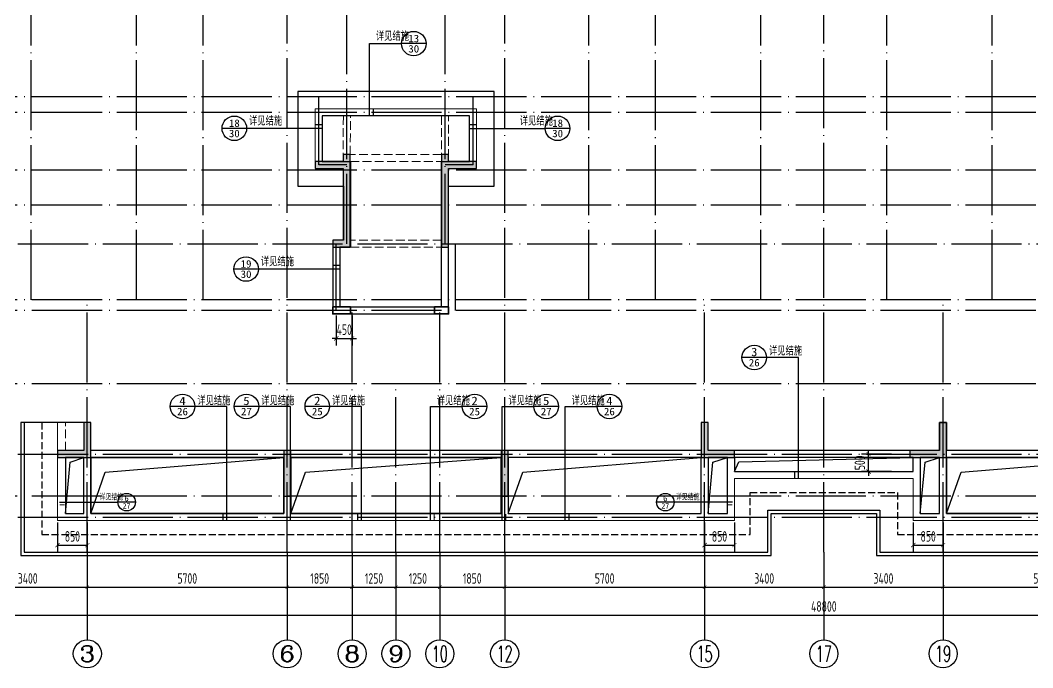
# Model space of a CAD drawing. Extents: x 826826 to 1642106, y -156213 to 399140.
# Drawn here: x 1285583 to 1314452, y -92795 to -74313 of the extents above; entities that cross this region are included whole.
import ezdxf
from ezdxf.enums import TextEntityAlignment as Align

# ---------------------------------------------------------------- set-up
doc = ezdxf.new("R2010")
doc.units = 0
doc.header["$LTSCALE"] = 1000
for name, pattern in [('__DASH', [0.35, 0.25, -0.1]), ('DASH', [0.35, 0.25, -0.1]), ('DOTE', [2.42, 2, -0.2, 0.02, -0.2])]:
    doc.linetypes.add(name, pattern=pattern)
doc.layers.get('0').update_dxf_attribs({"linetype": 'CONTINUOUS'})
doc.layers.get('DEFPOINTS').update_dxf_attribs({"linetype": 'CONTINUOUS'})
for name, color, linetype in [('$RECOVER_210609100354-0', 7, 'CONTINUOUS'), ('A-AXIS', 1, 'CONTINUOUS'), ('A-DOTE', 10, 'DOTE'), ('AXIS_TEXT', 4, 'CONTINUOUS'), ('DIM_IDEN', 67, 'CONTINUOUS'), ('PUB_TEXT', 2, 'CONTINUOUS'), ('ROOF', 183, 'CONTINUOUS'), ('S-D洞口', 4, 'CONTINUOUS'), ('S-L主梁线', 4, 'DASH'), ('S-Q墙填充', 252, 'CONTINUOUS'), ('S-Q墙实线', 6, 'CONTINUOUS'), ('S-Q墙标注', 3, 'CONTINUOUS'), ('S-Y一般标注', 3, 'CONTINUOUS'), ('S-Z柱实线', 6, 'CONTINUOUS')]:
    doc.layers.add(name, color=color, linetype=linetype)
doc.styles.add('_TCH_AXIS', font='COMPLEX', dxfattribs={"bigfont": 'GBCBIG'})
doc.styles.add('_TCH_LABEL', font='simhei.ttf')
doc.styles.add('COMPLEX', font='COMPLEX')
doc.styles.add('TSSD_DIMENSION', font='Tssdeng.shx', dxfattribs={"width": 0.7, "bigfont": 'tssdchn.shx'})
doc.styles.add('TSSD_REIN', font='tssdeng.shx', dxfattribs={"width": 0.7, "height": 300, "bigfont": 'tssdchn.shx'})
doc.styles.add('结构文字', font='zstxt.shx', dxfattribs={"width": 0.7, "bigfont": 'zshz.shx'})
doc.dimstyles.new('STRUCK', dxfattribs={"dimtxt": 400, "dimasz": 121, "dimexe": 200, "dimexo": 150, "dimgap": 115, "dimtad": 1, "dimdec": 0, "dimdsep": 46, "dimtxsty": '结构文字', "dimblk": 'ARCHTICK', "dimcen": 400, "dimclrd": 3, "dimclre": 3, "dimclrt": 7, "dimadec": 0, "dimazin": 0, "dimtfac": 1, "dimtdec": 0, "dimtix": 1, "dimtmove": 2, "dimatfit": 3, "dimldrblk": '_DIMX', "dimfxl": 0, "dimtolj": 1, "dimtzin": 0, "dimarcsym": 0})
doc.dimstyles.new('TSSD_100_100$0', dxfattribs={"dimtxt": 300, "dimasz": 80, "dimexe": 100, "dimexo": 250, "dimgap": 100, "dimtad": 1, "dimdec": 0, "dimzin": 0, "dimdsep": 46, "dimtxsty": 'TSSD_DIMENSION', "dimblk": 'ARCHTICK', "dimcen": 0, "dimdle": 100, "dimclrd": 3, "dimclre": 3, "dimclrt": 7, "dimadec": 0, "dimazin": 0, "dimtfac": 1, "dimtdec": 0, "dimtix": 1, "dimtmove": 2, "dimatfit": 3, "dimldrblk": 'ARCHTICK', "dimfxl": 0, "dimtolj": 1, "dimtzin": 0, "dimarcsym": 0})

# ---------------------------------------------------------------- blocks, each defined once
blk = doc.blocks.new('_ArchTick')
at = {"color": 0, "linetype": 'ByBlock', "const_width": 0.15}
blk.add_lwpolyline([(-0.5, -0.5), (0.5, 0.5)], dxfattribs=at)
blk = doc.blocks.new('*D874')
at = {"layer": 'DEFPOINTS', "color": 0}
for p in [(32100, 3300), (37800, 3300), (37800, 2300)]:
    blk.add_point(p, dxfattribs=at)
at = {"layer": 'S-Y一般标注', "color": 0, "lineweight": -2}
for p, q in [((32100, 3050), (32100, 2200)), ((37800, 3050), (37800, 2200)), ((32000, 2300), (37900, 2300))]:
    blk.add_line(p, q, dxfattribs=at)
at = {"layer": 'S-Y一般标注', "color": 0, "lineweight": -2, "xscale": 100, "yscale": 100, "zscale": 100, "rotation": 180}
blk.add_blockref('_ArchTick', (32100, 2300), dxfattribs=at)
at = {"layer": 'S-Y一般标注', "color": 0, "lineweight": -2, "xscale": 100, "yscale": 100, "zscale": 100}
blk.add_blockref('_ArchTick', (37800, 2300), dxfattribs=at)
at = {"layer": 'S-Y一般标注', "color": 7, "insert": (34950, 2550), "char_height": 300, "attachment_point": 5, "style": 'TSSD_DIMENSION'}
blk.add_mtext('\\A1;5700', dxfattribs=at)
blk = doc.blocks.new('*D875')
at = {"layer": 'DEFPOINTS', "color": 0}
for p in [(28700.000008, 3300.000008), (32100.000008, 3300.000008), (32100.000008, 2300.000008)]:
    blk.add_point(p, dxfattribs=at)
at = {"layer": 'S-Y一般标注', "color": 0, "lineweight": -2}
for p, q in [((28700.000008, 3050.000008), (28700.000008, 2200.000008)), ((32100.000008, 3050.000008), (32100.000008, 2200.000008)), ((28600.000008, 2300.000008), (32200.000008, 2300.000008))]:
    blk.add_line(p, q, dxfattribs=at)
at = {"layer": 'S-Y一般标注', "color": 0, "lineweight": -2, "xscale": 100, "yscale": 100, "zscale": 100, "rotation": 180}
blk.add_blockref('_ArchTick', (28700.000008, 2300.000008), dxfattribs=at)
at = {"layer": 'S-Y一般标注', "color": 0, "lineweight": -2, "xscale": 100, "yscale": 100, "zscale": 100}
blk.add_blockref('_ArchTick', (32100.000008, 2300.000008), dxfattribs=at)
at = {"layer": 'S-Y一般标注', "color": 7, "insert": (30400.000008, 2550.000008), "char_height": 300, "attachment_point": 5, "style": 'TSSD_DIMENSION'}
blk.add_mtext('\\A1;3400', dxfattribs=at)
blk = doc.blocks.new('*D912')
at = {"layer": 'DEFPOINTS', "color": 0}
for p in [(4300.000008, 3300.000008), (7700.000008, 3300.000008), (7700.000008, 2300.000008)]:
    blk.add_point(p, dxfattribs=at)
at = {"layer": 'S-Y一般标注', "color": 0, "lineweight": -2}
for p, q in [((4300.000008, 3050.000008), (4300.000008, 2200.000008)), ((7700.000008, 3050.000008), (7700.000008, 2200.000008)), ((4200.000008, 2300.000008), (7800.000008, 2300.000008))]:
    blk.add_line(p, q, dxfattribs=at)
at = {"layer": 'S-Y一般标注', "color": 0, "lineweight": -2, "xscale": 100, "yscale": 100, "zscale": 100, "rotation": 180}
blk.add_blockref('_ArchTick', (4300.000008, 2300.000008), dxfattribs=at)
at = {"layer": 'S-Y一般标注', "color": 0, "lineweight": -2, "xscale": 100, "yscale": 100, "zscale": 100}
blk.add_blockref('_ArchTick', (7700.000008, 2300.000008), dxfattribs=at)
at = {"layer": 'S-Y一般标注', "color": 7, "insert": (6000.000008, 2550.000008), "char_height": 300, "attachment_point": 5, "style": 'TSSD_DIMENSION'}
blk.add_mtext('\\A1;3400', dxfattribs=at)
blk = doc.blocks.new('*D913')
at = {"layer": 'DEFPOINTS', "color": 0}
for p in [(7700, 3300), (13400, 3300), (13400, 2300)]:
    blk.add_point(p, dxfattribs=at)
at = {"layer": 'S-Y一般标注', "color": 0, "lineweight": -2}
for p, q in [((7700, 3050), (7700, 2200)), ((13400, 3050), (13400, 2200)), ((7600, 2300), (13500, 2300))]:
    blk.add_line(p, q, dxfattribs=at)
at = {"layer": 'S-Y一般标注', "color": 0, "lineweight": -2, "xscale": 100, "yscale": 100, "zscale": 100, "rotation": 180}
blk.add_blockref('_ArchTick', (7700, 2300), dxfattribs=at)
at = {"layer": 'S-Y一般标注', "color": 0, "lineweight": -2, "xscale": 100, "yscale": 100, "zscale": 100}
blk.add_blockref('_ArchTick', (13400, 2300), dxfattribs=at)
at = {"layer": 'S-Y一般标注', "color": 7, "insert": (10550, 2550), "char_height": 300, "attachment_point": 5, "style": 'TSSD_DIMENSION'}
blk.add_mtext('\\A1;5700', dxfattribs=at)
blk = doc.blocks.new('*D914')
at = {"layer": 'DEFPOINTS', "color": 0}
for p in [(15250, 3300), (16500, 3300), (16500, 2300)]:
    blk.add_point(p, dxfattribs=at)
at = {"layer": 'S-Y一般标注', "color": 0, "lineweight": -2}
for p, q in [((15250, 3050), (15250, 2200)), ((16500, 3050), (16500, 2200)), ((15150, 2300), (16600, 2300))]:
    blk.add_line(p, q, dxfattribs=at)
at = {"layer": 'S-Y一般标注', "color": 0, "lineweight": -2, "xscale": 100, "yscale": 100, "zscale": 100, "rotation": 180}
blk.add_blockref('_ArchTick', (15250, 2300), dxfattribs=at)
at = {"layer": 'S-Y一般标注', "color": 0, "lineweight": -2, "xscale": 100, "yscale": 100, "zscale": 100}
blk.add_blockref('_ArchTick', (16500, 2300), dxfattribs=at)
at = {"layer": 'S-Y一般标注', "color": 7, "insert": (15875, 2550), "char_height": 300, "attachment_point": 5, "style": 'TSSD_DIMENSION'}
blk.add_mtext('\\A1;1250', dxfattribs=at)
blk = doc.blocks.new('*D915')
at = {"layer": 'DEFPOINTS', "color": 0}
for p in [(17750, 3300), (19600, 3300), (19600, 2300)]:
    blk.add_point(p, dxfattribs=at)
at = {"layer": 'S-Y一般标注', "color": 0, "lineweight": -2}
for p, q in [((17750, 3050), (17750, 2200)), ((19600, 3050), (19600, 2200)), ((17650, 2300), (19700, 2300))]:
    blk.add_line(p, q, dxfattribs=at)
at = {"layer": 'S-Y一般标注', "color": 0, "lineweight": -2, "xscale": 100, "yscale": 100, "zscale": 100, "rotation": 180}
blk.add_blockref('_ArchTick', (17750, 2300), dxfattribs=at)
at = {"layer": 'S-Y一般标注', "color": 0, "lineweight": -2, "xscale": 100, "yscale": 100, "zscale": 100}
blk.add_blockref('_ArchTick', (19600, 2300), dxfattribs=at)
at = {"layer": 'S-Y一般标注', "color": 7, "insert": (18675, 2550), "char_height": 300, "attachment_point": 5, "style": 'TSSD_DIMENSION'}
blk.add_mtext('\\A1;1850', dxfattribs=at)
blk = doc.blocks.new('*D916')
at = {"layer": 'DEFPOINTS', "color": 0}
for p in [(19600, 3300), (25300, 3300), (25300, 2300)]:
    blk.add_point(p, dxfattribs=at)
at = {"layer": 'S-Y一般标注', "color": 0, "lineweight": -2}
for p, q in [((19600, 3050), (19600, 2200)), ((25300, 3050), (25300, 2200)), ((19500, 2300), (25400, 2300))]:
    blk.add_line(p, q, dxfattribs=at)
at = {"layer": 'S-Y一般标注', "color": 0, "lineweight": -2, "xscale": 100, "yscale": 100, "zscale": 100, "rotation": 180}
blk.add_blockref('_ArchTick', (19600, 2300), dxfattribs=at)
at = {"layer": 'S-Y一般标注', "color": 0, "lineweight": -2, "xscale": 100, "yscale": 100, "zscale": 100}
blk.add_blockref('_ArchTick', (25300, 2300), dxfattribs=at)
at = {"layer": 'S-Y一般标注', "color": 7, "insert": (22450, 2550), "char_height": 300, "attachment_point": 5, "style": 'TSSD_DIMENSION'}
blk.add_mtext('\\A1;5700', dxfattribs=at)
blk = doc.blocks.new('*D917')
at = {"layer": 'DEFPOINTS', "color": 0}
for p in [(25300.000008, 3300.000008), (28700.000008, 3300.000008), (28700.000008, 2300.000008)]:
    blk.add_point(p, dxfattribs=at)
at = {"layer": 'S-Y一般标注', "color": 0, "lineweight": -2}
for p, q in [((25300.000008, 3050.000008), (25300.000008, 2200.000008)), ((28700.000008, 3050.000008), (28700.000008, 2200.000008)), ((25200.000008, 2300.000008), (28800.000008, 2300.000008))]:
    blk.add_line(p, q, dxfattribs=at)
at = {"layer": 'S-Y一般标注', "color": 0, "lineweight": -2, "xscale": 100, "yscale": 100, "zscale": 100, "rotation": 180}
blk.add_blockref('_ArchTick', (25300.000008, 2300.000008), dxfattribs=at)
at = {"layer": 'S-Y一般标注', "color": 0, "lineweight": -2, "xscale": 100, "yscale": 100, "zscale": 100}
blk.add_blockref('_ArchTick', (28700.000008, 2300.000008), dxfattribs=at)
at = {"layer": 'S-Y一般标注', "color": 7, "insert": (27000.000008, 2550.000008), "char_height": 300, "attachment_point": 5, "style": 'TSSD_DIMENSION'}
blk.add_mtext('\\A1;3400', dxfattribs=at)
blk = doc.blocks.new('*D918')
at = {"layer": 'DEFPOINTS', "color": 0}
for p in [(4300.000008, 3300.000008), (53100.000008, 3300.000008), (53100.000008, 1500.000008)]:
    blk.add_point(p, dxfattribs=at)
at = {"layer": 'S-Y一般标注', "color": 0, "lineweight": -2}
for p, q in [((4300.000008, 3050.000008), (4300.000008, 1400.000008)), ((53100.000008, 3050.000008), (53100.000008, 1400.000008)), ((4200.000008, 1500.000008), (53200.000008, 1500.000008))]:
    blk.add_line(p, q, dxfattribs=at)
at = {"layer": 'S-Y一般标注', "color": 0, "lineweight": -2, "xscale": 100, "yscale": 100, "zscale": 100, "rotation": 180}
blk.add_blockref('_ArchTick', (4300.000008, 1500.000008), dxfattribs=at)
at = {"layer": 'S-Y一般标注', "color": 0, "lineweight": -2, "xscale": 100, "yscale": 100, "zscale": 100}
blk.add_blockref('_ArchTick', (53100.000008, 1500.000008), dxfattribs=at)
at = {"layer": 'S-Y一般标注', "color": 7, "insert": (28700.000008, 1750.000008), "char_height": 300, "attachment_point": 5, "style": 'TSSD_DIMENSION'}
blk.add_mtext('\\A1;48800', dxfattribs=at)
blk = doc.blocks.new('_AXISO')
blk.add_circle((0, 0), 0.5)
at = {"layer": 'AXIS_TEXT', "style": 'COMPLEX', "width": 1.041667}
blk.add_attdef('A', text='', height=0.56, dxfattribs=at).set_placement((-0.25, -0.28), (0.25, -0.28), align=Align.FIT)
blk = doc.blocks.new('*D919')
at = {"layer": 'DEFPOINTS', "color": 0}
for p in [(13400, 3300), (15250, 3300), (15250, 2300)]:
    blk.add_point(p, dxfattribs=at)
at = {"layer": 'S-Y一般标注', "color": 0, "lineweight": -2}
for p, q in [((13400, 3050), (13400, 2200)), ((15250, 3050), (15250, 2200)), ((13300, 2300), (15350, 2300))]:
    blk.add_line(p, q, dxfattribs=at)
at = {"layer": 'S-Y一般标注', "color": 0, "lineweight": -2, "xscale": 100, "yscale": 100, "zscale": 100, "rotation": 180}
blk.add_blockref('_ArchTick', (13400, 2300), dxfattribs=at)
at = {"layer": 'S-Y一般标注', "color": 0, "lineweight": -2, "xscale": 100, "yscale": 100, "zscale": 100}
blk.add_blockref('_ArchTick', (15250, 2300), dxfattribs=at)
at = {"layer": 'S-Y一般标注', "color": 7, "insert": (14325, 2550), "char_height": 300, "attachment_point": 5, "style": 'TSSD_DIMENSION'}
blk.add_mtext('\\A1;1850', dxfattribs=at)
blk = doc.blocks.new('*D920')
at = {"layer": 'DEFPOINTS', "color": 0}
for p in [(16500, 3300), (17750, 3300), (17750, 2300)]:
    blk.add_point(p, dxfattribs=at)
at = {"layer": 'S-Y一般标注', "color": 0, "lineweight": -2}
for p, q in [((16500, 3050), (16500, 2200)), ((17750, 3050), (17750, 2200)), ((16400, 2300), (17850, 2300))]:
    blk.add_line(p, q, dxfattribs=at)
at = {"layer": 'S-Y一般标注', "color": 0, "lineweight": -2, "xscale": 100, "yscale": 100, "zscale": 100, "rotation": 180}
blk.add_blockref('_ArchTick', (16500, 2300), dxfattribs=at)
at = {"layer": 'S-Y一般标注', "color": 0, "lineweight": -2, "xscale": 100, "yscale": 100, "zscale": 100}
blk.add_blockref('_ArchTick', (17750, 2300), dxfattribs=at)
at = {"layer": 'S-Y一般标注', "color": 7, "insert": (17125, 2550), "char_height": 300, "attachment_point": 5, "style": 'TSSD_DIMENSION'}
blk.add_mtext('\\A1;1250', dxfattribs=at)
blk = doc.blocks.new('20210802.04333554')
at = {"layer": 'ROOF', "ltscale": 0.8}
for points in [[(12200, 10550), (13500, 10550), (13500, 13250), (7900, 13250), (7900, 10550), (9200, 10550)], [(9200, 10550), (9200, 9000), (8900, 9000), (8900, 6900), (12200, 6900), (12200, 10550)], [(0, 3800), (0, 0), (21400, 0), (21400, 1200), (24400, 1200), (24400, 0), (45800, 0), (45800, 3800)], [(19400, 3000), (2000, 3000), (2000, 3800), (0, 3800)], [(100, 3800), (100, 100), (21300, 100), (21300, 1300), (24500, 1300), (24500, 100), (45700, 100), (45700, 3800)], [(19600, 3000), (19600, 3800), (19400, 3800), (19400, 3000)], [(26200, 3000), (26200, 3800), (26400, 3800), (26400, 3000)], [(45800, 3800), (43800, 3800), (43800, 3000), (26400, 3000)], [(26200, 3000), (19600, 3000)]]:
    blk.add_lwpolyline(points, dxfattribs=at)
for points in [[(8600, 12550), (8600, 11250), (9400, 11250), (9400, 8800), (9100, 8800), (9100, 7100), (12000, 7100), (12000, 11250), (12800, 11250), (12800, 12550)], [(2000, 2800), (7500, 2800), (7500, 1200), (2000, 1200)], [(7700, 2800), (13700, 2800), (13700, 1200), (7700, 1200)], [(19400, 2800), (13900, 2800), (13900, 1200), (19400, 1200)], [(26400, 2800), (31900, 2800), (31900, 1200), (26400, 1200)]]:
    blk.add_lwpolyline(points, close=True, dxfattribs=at)
at = {"layer": 'ROOF', "linetype": '__DASH', "ltscale": 0.8}
blk.add_lwpolyline([(600, 3800), (600, 600), (20800, 600), (20800, 1800), (25000, 1800), (25000, 600), (45200, 600), (45200, 3800)], dxfattribs=at)
blk = doc.blocks.new('20210810.07493378')
at = {"layer": 'DIM_IDEN'}
for p, q in [((8841, 16018), (9750, 16018)), ((8841, 13955), (8841, 16018)), ((10450, 16018), (9750, 16018)), ((5334, 13601), (4634, 13601)), ((6324, 13601), (5334, 13601)), ((7493, 13601), (6324, 13601)), ((11693, 13601), (12862, 13601)), ((12862, 13601), (13852, 13601)), ((14552, 13601), (13852, 13601)), ((5670, 9585), (4970, 9585)), ((7267, 9585), (5670, 9585)), ((7993, 9585), (7267, 9585)), ((20159, 7059), (19459, 7059)), ((21068, 7059), (20159, 7059)), ((21068, 3605), (21068, 7059)), ((3857, 5664), (3157, 5664)), ((4766, 5664), (3857, 5664)), ((4766, 2405), (4766, 5664)), ((5680, 5664), (4980, 5664)), ((6589, 5664), (5680, 5664)), ((6589, 2415), (6589, 5664)), ((7700, 5664), (7000, 5664)), ((8609, 5664), (7700, 5664)), ((8609, 2405), (8609, 5664)), ((10576, 5664), (11485, 5664)), ((10576, 2405), (10576, 5664)), ((12185, 5664), (11485, 5664)), ((12619, 5664), (13528, 5664)), ((12619, 2415), (12619, 5664)), ((14228, 5664), (13528, 5664)), ((14420, 5664), (15329, 5664)), ((14420, 2405), (14420, 5664)), ((16029, 5664), (15329, 5664)), ((0, 2930), (447, 2930)), ((447, 2930), (1663, 2930)), ((2163, 2930), (1663, 2930)), ((17522, 2930), (17022, 2930)), ((18739, 2930), (17522, 2930)), ((19186, 2930), (18739, 2930))]:
    blk.add_line(p, q, dxfattribs=at)
for points, const_width in [([(8946, 13955), (8946, 14155)], 35), ([(7493, 13706), (7293, 13706)], 35), ([(11693, 13706), (11893, 13706)], 35), ([(7993, 9690), (7793, 9690)], 35), ([(20963, 3805), (20963, 3605)], 35), ([(0, 2855), (143, 2855)], 25), ([(4661, 2605), (4661, 2405)], 35), ([(6484, 2595), (6484, 2395)], 35), ([(8504, 2605), (8504, 2405)], 35), ([(10681, 2605), (10681, 2405)], 35), ([(12724, 2595), (12724, 2395)], 35), ([(14525, 2605), (14525, 2405)], 35), ([(19186, 2855), (19043, 2855)], 25)]:
    blk.add_lwpolyline(points, dxfattribs=dict(at, const_width=const_width))
for centre, radius in [((10100, 16018), 350), ((4984, 13601), 350), ((14202, 13601), 350), ((5320, 9585), 350), ((19809, 7059), 350), ((3507, 5664), 350), ((5330, 5664), 350), ((7350, 5664), 350), ((11835, 5664), 350), ((13878, 5664), 350), ((15679, 5664), 350), ((1913, 2930), 250), ((17272, 2930), 250)]:
    blk.add_circle(centre, radius, dxfattribs=at)
at = {"layer": 'PUB_TEXT', "style": '_TCH_AXIS'}
for height, p in [(236.3, (9021, 16102)), (236.3, (5404, 13684)), (236.3, (13123, 13684)), (236.3, (5740, 9668)), (236.3, (20229, 7120)), (236.3, (3927, 5701)), (236.3, (5750, 5701)), (236.3, (7770, 5701)), (236.3, (10756, 5701)), (236.3, (12798, 5701)), (236.3, (14599, 5701)), (168.8, (1142, 2989)), (168.8, (17573, 2989))]:
    blk.add_text('详见结施', height=height, dxfattribs=at).set_placement(p)
at = {"layer": 'PUB_TEXT', "style": '_TCH_LABEL'}
for s, height, width, p, p2 in [('13', 212.7, 1.00565, (9947, 16059), (10254, 16059)), ('30', 212, 1.017143, (9945, 15766), (10255, 15766)), ('18', 212, 1.017143, (4829, 13642), (5139, 13642)), ('18', 212, 1.017143, (14047, 13642), (14357, 13642)), ('30', 212.3, 1.011364, (4829, 13348), (5138, 13348)), ('30', 212.3, 1.011364, (14048, 13348), (14357, 13348)), ('19', 212.3, 1.011364, (5165, 9625), (5474, 9625)), ('30', 212.3, 1.011364, (5165, 9332), (5474, 9332)), ('3', 242, 1.00565, (19721, 7098), (19896, 7098)), ('26', 211.6, 1.022989, (19653, 6807), (19964, 6807)), ('4', 241, 1.034884, (3417, 5703), (3597, 5703)), ('5', 241, 1.028902, (5240, 5703), (5419, 5703)), ('2', 241, 1.022989, (7262, 5703), (7439, 5703)), ('2', 241, 1.022989, (11746, 5703), (11924, 5703)), ('5', 241, 1.028902, (13788, 5703), (13967, 5703)), ('4', 241, 1.034884, (15589, 5703), (15769, 5703)), ('26', 211.6, 1.022989, (3351, 5412), (3662, 5412)), ('27', 211.6, 1.022989, (5174, 5412), (5485, 5412)), ('25', 212.7, 1.00565, (7197, 5411), (7504, 5411)), ('25', 212.7, 1.00565, (11681, 5411), (11989, 5411)), ('27', 211.6, 1.022989, (13722, 5412), (14033, 5412)), ('26', 211.6, 1.022989, (15523, 5412), (15834, 5412)), ('27', 151.1, 1.022989, (1802, 2750), (2024, 2750)), ('6', 173, 1.011364, (1850, 2958), (1976, 2958)), ('27', 151.1, 1.022989, (17161, 2750), (17384, 2750)), ('6', 173, 1.011364, (17210, 2958), (17335, 2958))]:
    blk.add_text(s, height=height, dxfattribs=dict(at, width=width)).set_placement(p, p2, align=Align.FIT)
blk = doc.blocks.new('*D2409')
at = {"layer": 'DEFPOINTS', "color": 0}
for p in [(1286645, -88495), (1287495, -88495), (1287495, -89295)]:
    blk.add_point(p, dxfattribs=at)
at = {"layer": 'S-Q墙标注', "color": 3, "lineweight": -2}
for p, q in [((1286645, -88645), (1286645, -89495)), ((1287495, -88645), (1287495, -89495)), ((1286645, -89295), (1287495, -89295))]:
    blk.add_line(p, q, dxfattribs=at)
at = {"layer": 'S-Q墙标注', "color": 3, "lineweight": -2, "xscale": 121, "yscale": 121, "zscale": 121, "rotation": 180}
blk.add_blockref('_ArchTick', (1286645, -89295), dxfattribs=at)
at = {"layer": 'S-Q墙标注', "color": 3, "lineweight": -2, "xscale": 121, "yscale": 121, "zscale": 121}
blk.add_blockref('_ArchTick', (1287495, -89295), dxfattribs=at)
at = {"layer": 'S-Q墙标注', "color": 7, "insert": (1287070, -89045), "char_height": 300, "attachment_point": 5, "style": 'TSSD_REIN'}
blk.add_mtext('\\A1;850', dxfattribs=at)
blk = doc.blocks.new('_DIMX')
blk.add_line((-150, 0), (150, 0))
at = {"const_width": 50}
blk.add_lwpolyline([(-70, -70), (70, 70)], dxfattribs=at)
blk = doc.blocks.new('*D2410')
at = {"layer": 'DEFPOINTS', "color": 0}
for p in [(1305095, -88495), (1305945, -88495), (1305945, -89295)]:
    blk.add_point(p, dxfattribs=at)
at = {"layer": 'S-Q墙标注', "color": 3, "lineweight": -2}
for p, q in [((1305095, -88645), (1305095, -89495)), ((1305945, -88645), (1305945, -89495)), ((1305095, -89295), (1305945, -89295))]:
    blk.add_line(p, q, dxfattribs=at)
at = {"layer": 'S-Q墙标注', "color": 3, "lineweight": -2, "xscale": 121, "yscale": 121, "zscale": 121, "rotation": 180}
blk.add_blockref('_ArchTick', (1305095, -89295), dxfattribs=at)
at = {"layer": 'S-Q墙标注', "color": 3, "lineweight": -2, "xscale": 121, "yscale": 121, "zscale": 121}
blk.add_blockref('_ArchTick', (1305945, -89295), dxfattribs=at)
at = {"layer": 'S-Q墙标注', "color": 7, "insert": (1305520, -89045), "char_height": 300, "attachment_point": 5, "style": 'TSSD_REIN'}
blk.add_mtext('\\A1;850', dxfattribs=at)
blk = doc.blocks.new('*D2411')
at = {"layer": 'DEFPOINTS', "color": 0}
for p in [(1311045, -88495), (1311895, -88495), (1311895, -89295)]:
    blk.add_point(p, dxfattribs=at)
at = {"layer": 'S-Q墙标注', "color": 3, "lineweight": -2}
for p, q in [((1311045, -88645), (1311045, -89495)), ((1311895, -88645), (1311895, -89495)), ((1311045, -89295), (1311895, -89295))]:
    blk.add_line(p, q, dxfattribs=at)
at = {"layer": 'S-Q墙标注', "color": 3, "lineweight": -2, "xscale": 121, "yscale": 121, "zscale": 121, "rotation": 180}
blk.add_blockref('_ArchTick', (1311045, -89295), dxfattribs=at)
at = {"layer": 'S-Q墙标注', "color": 3, "lineweight": -2, "xscale": 121, "yscale": 121, "zscale": 121}
blk.add_blockref('_ArchTick', (1311895, -89295), dxfattribs=at)
at = {"layer": 'S-Q墙标注', "color": 7, "insert": (1311470, -89045), "char_height": 300, "attachment_point": 5, "style": 'TSSD_REIN'}
blk.add_mtext('\\A1;850', dxfattribs=at)
blk = doc.blocks.new('*D2415')
at = {"layer": 'DEFPOINTS', "color": 0}
for p in [(1309771, -86695), (1310571, -86695), (1310571, -87195)]:
    blk.add_point(p, dxfattribs=at)
at = {"layer": 'S-Q墙标注', "color": 3, "lineweight": -2}
for p, q in [((1309771, -86695), (1309771, -86574)), ((1310421, -86695), (1309571, -86695)), ((1309771, -87195), (1309771, -86695)), ((1310421, -87195), (1309571, -87195)), ((1309771, -87195), (1309771, -87316))]:
    blk.add_line(p, q, dxfattribs=at)
at = {"layer": 'S-Q墙标注', "color": 3, "lineweight": -2, "xscale": 121, "yscale": 121, "zscale": 121}
for p, rotation in [((1309771, -86695), 270), ((1309771, -87195), 90)]:
    blk.add_blockref('_ArchTick', p, dxfattribs=dict(at, rotation=rotation))
at = {"layer": 'S-Q墙标注', "color": 7, "insert": (1309521, -86945), "char_height": 300, "attachment_point": 5, "rotation": 90, "style": 'TSSD_REIN'}
blk.add_mtext('\\A1;500', dxfattribs=at)
blk = doc.blocks.new('*D2416')
at = {"layer": 'DEFPOINTS', "color": 0}
for p in [(1294595, -82595), (1295045, -82595), (1295045, -83395)]:
    blk.add_point(p, dxfattribs=at)
at = {"layer": 'S-Q墙标注', "color": 3, "lineweight": -2}
for p, q in [((1294595, -82745), (1294595, -83595)), ((1295045, -82745), (1295045, -83595)), ((1294595, -83395), (1294474, -83395)), ((1294595, -83395), (1295045, -83395)), ((1295045, -83395), (1295166, -83395))]:
    blk.add_line(p, q, dxfattribs=at)
at = {"layer": 'S-Q墙标注', "color": 3, "lineweight": -2, "xscale": 121, "yscale": 121, "zscale": 121}
blk.add_blockref('_ArchTick', (1294595, -83395), dxfattribs=at)
at = {"layer": 'S-Q墙标注', "color": 3, "lineweight": -2, "xscale": 121, "yscale": 121, "zscale": 121, "rotation": 180}
blk.add_blockref('_ArchTick', (1295045, -83395), dxfattribs=at)
at = {"layer": 'S-Q墙标注', "color": 7, "insert": (1294820, -83145), "char_height": 300, "attachment_point": 5, "style": 'TSSD_REIN'}
blk.add_mtext('\\A1;450', dxfattribs=at)
blk = doc.blocks.new('20210801.08533475')
at = {"layer": 'A-AXIS'}
for p, q in [((7700, 3300), (7700, 800)), ((13400, 3300), (13400, 800)), ((15250, 3300), (15250, 800)), ((16500, 3300), (16500, 800)), ((17750, 3300), (17750, 800)), ((19600, 3300), (19600, 800)), ((25300, 3300), (25300, 800)), ((28700, 3300), (28700, 800)), ((32100, 3300), (32100, 800))]:
    blk.add_line(p, q, dxfattribs=at)
at = {"layer": 'A-DOTE'}
for p, q in [((6100, 10500), (6100, 19800)), ((9100, 10500), (9100, 19800)), ((11000, 10500), (11000, 19800)), ((13400, 3300), (13400, 19800)), ((15100, 12100), (15100, 19800)), ((17900, 12100), (17900, 19800)), ((19600, 3300), (19600, 19800)), ((22000, 10500), (22000, 19800)), ((23900, 10500), (23900, 19800)), ((26900, 10500), (26900, 19800)), ((28700, 3300), (28700, 19800)), ((30500, 10500), (30500, 19800)), ((33500, 10500), (33500, 19800)), ((54100, 16300), (3300, 16300)), ((14300, 14350), (14300, 16300)), ((18700, 14350), (18700, 16300)), ((54100, 15850), (3300, 15850)), ((54100, 14200), (3300, 14200)), ((15100, 14350), (14300, 14350)), ((18700, 14350), (17900, 14350)), ((54100, 13200), (3300, 13200)), ((3300, 12100), (54100, 12100)), ((14800, 10200), (14800, 12100)), ((18200, 10200), (18200, 12100)), ((54100, 10500), (3300, 10500)), ((7700, 3300), (7700, 10500)), ((25300, 3300), (25300, 10500)), ((32100, 3300), (32100, 10500)), ((54100, 10200), (3300, 10200)), ((15250, 3300), (15250, 10200)), ((17750, 3300), (17750, 10200)), ((54100, 8100), (3300, 8100)), ((16500, 3300), (16500, 8100)), ((3300, 6100), (54100, 6100)), ((54100, 4900), (3300, 4900)), ((3300, 4300), (54100, 4300))]:
    blk.add_line(p, q, dxfattribs=at)
at = {"layer": 'A-AXIS'}
ref = blk.add_blockref('_AXISO', (7700, 400), dxfattribs=dict(at, xscale=800, yscale=800, zscale=800))
ref.add_attrib('A', '3', dxfattribs={"layer": 'AXIS_TEXT', "height": 452.5, "style": '_TCH_AXIS', "width": 1.5}).set_placement((7473.7, 173.7), (7926.3, 173.7), align=Align.FIT)
ref = blk.add_blockref('_AXISO', (13400, 400), dxfattribs=dict(at, xscale=800, yscale=800, zscale=800))
ref.add_attrib('A', '6', dxfattribs={"layer": 'AXIS_TEXT', "height": 452.5, "style": '_TCH_AXIS', "width": 1.5}).set_placement((13173.7, 173.7), (13626.3, 173.7), align=Align.FIT)
ref = blk.add_blockref('_AXISO', (15250, 400), dxfattribs=dict(at, xscale=800, yscale=800, zscale=800))
ref.add_attrib('A', '8', dxfattribs={"layer": 'AXIS_TEXT', "height": 452.5, "style": '_TCH_AXIS', "width": 1.5}).set_placement((15023.7, 173.7), (15476.3, 173.7), align=Align.FIT)
ref = blk.add_blockref('_AXISO', (16500, 400), dxfattribs=dict(at, xscale=800, yscale=800, zscale=800))
ref.add_attrib('A', '9', dxfattribs={"layer": 'AXIS_TEXT', "height": 452.5, "style": '_TCH_AXIS', "width": 1.5}).set_placement((16273.7, 173.7), (16726.3, 173.7), align=Align.FIT)
ref = blk.add_blockref('_AXISO', (17750, 400), dxfattribs=dict(at, xscale=800, yscale=800, zscale=800))
ref.add_attrib('A', '10', dxfattribs={"layer": 'AXIS_TEXT', "height": 452.55, "style": '_TCH_AXIS', "width": 0.724138}).set_placement((17523.7, 173.7), (17976.3, 173.7), align=Align.FIT)
ref = blk.add_blockref('_AXISO', (19600, 400), dxfattribs=dict(at, xscale=800, yscale=800, zscale=800))
ref.add_attrib('A', '12', dxfattribs={"layer": 'AXIS_TEXT', "height": 452.55, "style": '_TCH_AXIS', "width": 0.724138}).set_placement((19373.7, 173.7), (19826.3, 173.7), align=Align.FIT)
ref = blk.add_blockref('_AXISO', (25300, 400), dxfattribs=dict(at, xscale=800, yscale=800, zscale=800))
ref.add_attrib('A', '15', dxfattribs={"layer": 'AXIS_TEXT', "height": 452.55, "style": '_TCH_AXIS', "width": 0.724138}).set_placement((25073.7, 173.7), (25526.3, 173.7), align=Align.FIT)
ref = blk.add_blockref('_AXISO', (28700, 400), dxfattribs=dict(at, xscale=800, yscale=800, zscale=800))
ref.add_attrib('A', '17', dxfattribs={"layer": 'AXIS_TEXT', "height": 452.55, "style": '_TCH_AXIS', "width": 0.724138}).set_placement((28473.7, 173.7), (28926.3, 173.7), align=Align.FIT)
ref = blk.add_blockref('_AXISO', (32100, 400), dxfattribs=dict(at, xscale=800, yscale=800, zscale=800))
ref.add_attrib('A', '19', dxfattribs={"layer": 'AXIS_TEXT', "height": 452.55, "style": '_TCH_AXIS', "width": 0.724138}).set_placement((31873.7, 173.7), (32326.3, 173.7), align=Align.FIT)
at = {"layer": 'S-Y一般标注'}
for p1, p2, distance, picture, middle in [((4300, 3300), (7700, 3300), -1000, '*D912', (6000, 2550)), ((4300, 3300), (53100, 3300), -1800, '*D918', (28700, 1750)), ((7700, 3300), (13400, 3300), -1000, '*D913', (10550, 2550)), ((13400, 3300), (15250, 3300), -1000, '*D919', (14325, 2550)), ((15250, 3300), (16500, 3300), -1000, '*D914', (15875, 2550)), ((16500, 3300), (17750, 3300), -1000, '*D920', (17125, 2550)), ((17750, 3300), (19600, 3300), -1000, '*D915', (18675, 2550)), ((19600, 3300), (25300, 3300), -1000, '*D916', (22450, 2550)), ((25300, 3300), (28700, 3300), -1000, '*D917', (27000, 2550)), ((28700, 3300), (32100, 3300), -1000, '*D875', (30400, 2550)), ((32100, 3300), (37800, 3300), -1000, '*D874', (34950, 2550))]:
    dim = blk.add_aligned_dim(p1=p1, p2=p2, distance=distance, dimstyle='TSSD_100_100$0', override={"dimasz": 100, "dimclrd": 0, "dimclre": 0}, dxfattribs=at)
    dim.commit()
    dim.dimension.update_dxf_attribs({"geometry": picture, "text_midpoint": middle})

msp = doc.modelspace()

# ---------------------------------------------------------------- hatches: boundary and pattern name
at = {"layer": 'S-Q墙填充'}
h = msp.add_hatch(color=252, dxfattribs=at)
h.dxf.hatch_style = 1
h.paths.add_polyline_path([(1294793.81, -78345), (1293995.28, -78345), (1293995.28, -78545), (1294793.81, -78545), (1294793.81, -80595.01), (1294495.28, -80595.01), (1294495.28, -80795.01), (1294993.81, -80795.01), (1294993.81, -78445), (1294993.81, -78145), (1294793.81, -78145)])
h = msp.add_hatch(color=252, dxfattribs=at)
h.dxf.hatch_style = 1
h.paths.add_polyline_path([(1297795.28, -78345), (1297795.28, -78145), (1297595.28, -78145), (1297595.28, -78445), (1297595.28, -80795.01), (1297795.28, -80795.01), (1297795.28, -78545), (1298595.28, -78545), (1298595.28, -78345)])
h = msp.add_hatch(color=252, dxfattribs=at)
h.dxf.hatch_style = 1
h.paths.add_polyline_path([(1287395.28, -85795), (1287395.28, -86595), (1286645.28, -86595.01), (1286645.28, -86795.01), (1287595.28, -86795), (1287595.28, -85795)])
h = msp.add_hatch(color=252, dxfattribs=at)
h.dxf.hatch_style = 1
h.paths.add_polyline_path([(1304995.28, -86795), (1305845.27, -86795), (1305945.27, -86795), (1305945.27, -86595), (1305845.27, -86595), (1305195.28, -86595), (1305195.28, -85795), (1304995.28, -85795)])
h = msp.add_hatch(color=252, dxfattribs=at)
h.dxf.hatch_style = 1
h.paths.add_polyline_path([(1311995.27, -86795), (1311995.27, -85795), (1311795.27, -85795), (1311795.27, -86595), (1311145.28, -86595), (1310945.28, -86595), (1310945.28, -86795), (1311145.28, -86795)])
h = msp.add_hatch(color=252, dxfattribs=at)
h.dxf.hatch_style = 1
h.paths.add_polyline_path([(1293295.28, -87895), (1293295.28, -86595), (1293095.28, -86595), (1293095.28, -87895)])
h = msp.add_hatch(color=252, dxfattribs=at)
h.dxf.hatch_style = 1
h.paths.add_polyline_path([(1299495.28, -87895), (1299495.28, -86595), (1299295.28, -86595), (1299295.28, -87895)])

# ---------------------------------------------------------------- linework, layer by layer
at = {"layer": 'S-D洞口', "color": 5}
for points in [[(1286870.05, -88395.01), (1287395.28, -88395.01), (1287395.28, -86795), (1286870.05, -86795), (1286870.05, -88395.01), (1287001.86, -86926.81), (1287395.28, -86795)], [(1287595.28, -88395.01), (1293095.28, -88395.01), (1293095.28, -86795), (1287595.28, -86795), (1287595.28, -88395.01), (1288008.42, -87208.15), (1293095.28, -86795)], [(1293295.28, -88395.01), (1299295.28, -88395.01), (1299295.28, -86795), (1293295.28, -86795), (1293295.28, -88395.01), (1293716.33, -87216.06), (1299295.28, -86795)], [(1299495.28, -88395.01), (1304995.28, -88395.01), (1304995.28, -86795), (1299495.28, -86795), (1299495.28, -88395.01), (1299908.42, -87208.15), (1304995.28, -86795)], [(1305195.28, -88395.01), (1305745.27, -88395.01), (1305745.27, -86795), (1305195.28, -86795), (1305195.28, -88395.01), (1305331.71, -86931.44), (1305745.27, -86795)], [(1305945.27, -87195), (1311045.28, -87195), (1311045.28, -86795), (1305945.27, -86795), (1305945.27, -87195), (1306068.91, -86918.64), (1311045.28, -86795)], [(1311245.28, -88395.01), (1311795.27, -88395.01), (1311795.27, -86795), (1311245.28, -86795), (1311245.28, -88395.01), (1311381.71, -86931.44), (1311795.27, -86795)], [(1311995.28, -88395.01), (1317495.28, -88395.01), (1317495.28, -86795), (1311995.28, -86795), (1311995.28, -88395.01), (1312408.42, -87208.15), (1317495.28, -86795)]]:
    msp.add_lwpolyline(points, dxfattribs=at)
at = {"layer": 'S-L主梁线', "linetype": 'ByBlock', "lineweight": 18}
for p, q in [((1293995.27, -76845), (1293995.28, -78345)), ((1294895.27, -76845), (1293995.27, -76845)), ((1297695.27, -76845), (1294895.27, -76845)), ((1298595.27, -76845), (1297695.27, -76845)), ((1298595.28, -78345), (1298595.27, -76845)), ((1294495.28, -80795.01), (1294495.28, -82495.01)), ((1297795.28, -82495.01), (1297795.28, -80695.01)), ((1294995.28, -82695.01), (1297395.28, -82695.01)), ((1286870.27, -85795.01), (1286620.27, -85794.99)), ((1286645.36, -85794.99), (1286645.28, -86695)), ((1293095.28, -86595), (1287595.28, -86595)), ((1299295.28, -86595), (1293295.28, -86595)), ((1304995.28, -86595), (1299495.28, -86595)), ((1310945.28, -86595), (1305945.27, -86595)), ((1317495.28, -86595), (1311995.27, -86595)), ((1286645.28, -86695), (1286645.12, -88595.01)), ((1286870.05, -88395.01), (1286870.19, -86795)), ((1287395.28, -86795), (1287395.28, -88395.01)), ((1287595.28, -88395.01), (1287595.28, -86795)), ((1287595.28, -86795), (1293095.28, -86795)), ((1293295.28, -86795), (1299295.28, -86795)), ((1299495.28, -86795), (1304995.28, -86795)), ((1304995.28, -86795), (1304995.28, -88395.01)), ((1305195.28, -88395.01), (1305195.28, -86795)), ((1305745.27, -86795), (1305745.27, -87295)), ((1305945.27, -86795), (1310945.28, -86795)), ((1305945.27, -87195), (1305945.27, -86795)), ((1311045.28, -86795), (1311045.28, -87195)), ((1311245.28, -87295), (1311245.28, -86795)), ((1311795.27, -86795), (1311795.28, -88395.01)), ((1311995.28, -88395.01), (1311995.27, -86795)), ((1311995.27, -86795), (1317495.28, -86795)), ((1305745.27, -87295), (1305745.27, -88395.01)), ((1311045.28, -87195), (1305945.27, -87195)), ((1305945.27, -88595.01), (1305945.27, -87395)), ((1305945.27, -87395), (1311045.28, -87395)), ((1311045.28, -87395), (1311045.28, -88595.01)), ((1311245.28, -88395.01), (1311245.28, -87295)), ((1293095.28, -87895), (1293095.28, -88395.01)), ((1293295.28, -88395.01), (1293295.28, -87895)), ((1299295.28, -87895), (1299295.28, -88395.01)), ((1299495.28, -88395.01), (1299495.28, -87895)), ((1286645.12, -88594.93), (1287495.28, -88595.01)), ((1287395.28, -88395.01), (1286870.05, -88395.01)), ((1287495.28, -88595.01), (1293195.28, -88595.01)), ((1293095.28, -88395.01), (1287595.28, -88395.01)), ((1293195.28, -88595.01), (1299395.27, -88595.01)), ((1299295.28, -88395.01), (1293295.28, -88395.01)), ((1299395.27, -88595.01), (1305095.28, -88595.01)), ((1304995.28, -88395.01), (1299495.28, -88395.01)), ((1305095.28, -88595.01), (1305945.27, -88595.01)), ((1305745.27, -88395.01), (1305195.28, -88395.01)), ((1311045.28, -88595.01), (1311895.28, -88595.01)), ((1311795.28, -88395.01), (1311245.28, -88395.01)), ((1311895.28, -88595.01), (1317595.28, -88595.01)), ((1317495.28, -88395.01), (1311995.28, -88395.01))]:
    msp.add_line(p, q, dxfattribs=at)
at = {"layer": 'S-L主梁线', "linetype": 'DASH', "lineweight": 18}
for p, q in [((1294195.28, -78345), (1294195.27, -77045)), ((1294195.27, -77045), (1294795.16, -77045)), ((1294795.16, -77045), (1294793.81, -78244.89)), ((1294993.92, -78145), (1294995.16, -77045)), ((1294995.16, -77045), (1297595.27, -77045)), ((1297595.27, -77045), (1297595.28, -78145)), ((1297795.28, -78245), (1297795.27, -77045)), ((1297795.27, -77045), (1298395.27, -77045)), ((1298395.27, -77045), (1298395.28, -78345)), ((1297595.28, -78145), (1294993.92, -78145)), ((1294993.81, -78345), (1297595.28, -78345)), ((1294695.28, -82495.01), (1294695.28, -80795.01)), ((1297595.28, -80595.01), (1294993.81, -80595.01)), ((1294993.81, -80795.01), (1297595.28, -80795.01)), ((1297595.28, -80795.01), (1297595.28, -82495.01)), ((1297395.28, -82495.01), (1294995.28, -82495.01)), ((1286870.21, -86595), (1286870.27, -85795.01))]:
    msp.add_line(p, q, dxfattribs=at)
at = {"layer": 'S-Q墙实线'}
for points in [[(1294793.81, -78345), (1293995.28, -78345), (1293995.28, -78545), (1294793.81, -78545), (1294793.81, -80595.01), (1294495.28, -80595.01), (1294495.28, -80795.01), (1294993.81, -80795.01), (1294993.81, -78445), (1294993.81, -78145), (1294793.81, -78145)], [(1297795.28, -78345), (1297795.28, -78145), (1297595.28, -78145), (1297595.28, -78445), (1297595.28, -80795.01), (1297795.28, -80795.01), (1297795.28, -78545), (1298595.28, -78545), (1298595.28, -78345)], [(1304995.28, -86795), (1305845.27, -86795), (1305945.27, -86795), (1305945.27, -86595), (1305845.27, -86595), (1305195.28, -86595), (1305195.28, -85795), (1304995.28, -85795)], [(1293295.28, -87895), (1293295.28, -86595), (1293095.28, -86595), (1293095.28, -87895)], [(1299495.28, -87895), (1299495.28, -86595), (1299295.28, -86595), (1299295.28, -87895)]]:
    msp.add_lwpolyline(points, close=True, dxfattribs=at)
for points in [[(1287395.28, -85795), (1287395.28, -86595), (1286645.28, -86595.01), (1286645.28, -86795.01), (1287595.28, -86795), (1287595.28, -85795), (1287395.28, -85795)], [(1311995.27, -86795), (1311995.27, -85795), (1311795.27, -85795), (1311795.27, -86595), (1311145.28, -86595), (1310945.28, -86595), (1310945.28, -86795), (1311145.28, -86795), (1311995.27, -86795)]]:
    msp.add_lwpolyline(points, dxfattribs=at)
at = {"layer": 'S-Z柱实线', "lineweight": 35}
for points in [[(1294695.28, -82495.01), (1294495.28, -82495.01), (1294495.28, -82695.01), (1294995.28, -82695.01), (1294995.28, -82495.01), (1294695.28, -82495.01)], [(1297795.28, -82495.01), (1297395.28, -82495.01), (1297395.28, -82695.01), (1297795.28, -82695.01)]]:
    msp.add_lwpolyline(points, close=True, dxfattribs=at)

# ---------------------------------------------------------------- block references
at = {"layer": '$RECOVER_210609100354-0'}
msp.add_blockref('20210802.04333554', (1285595.27, -89595.01), dxfattribs=at)
at = {"layer": 'DIM_IDEN'}
msp.add_blockref('20210810.07493378', (1286702.44, -90999.63), dxfattribs=at)
at = {"layer": 'S-Y一般标注'}
msp.add_blockref('20210801.08533475', (1279795.27, -92795), dxfattribs=at)

# ---------------------------------------------------------------- dimensions: what is measured, and where the dimension line sits
at = {"layer": 'S-Q墙标注'}
for base, p1, p2, picture, middle in [((1295045.27, -83395), (1294595.27, -82595), (1295045.27, -82595), '*D2416', (1294820.27, -83145)), ((1287495.27, -89295), (1286645.12, -88495.01), (1287495.27, -88495), '*D2409', (1287070.2, -89045)), ((1305945.27, -89295), (1305095.27, -88495), (1305945.27, -88495), '*D2410', (1305520.27, -89045)), ((1311895.27, -89295.39), (1311045.28, -88495.39), (1311895.27, -88495.39), '*D2411', (1311470.28, -89045.39))]:
    dim = msp.add_linear_dim(base=base, p1=p1, p2=p2, dimstyle='STRUCK', override={"dimtxt": 300, "dimgap": 100, "dimtxsty": 'TSSD_REIN'}, dxfattribs=at)
    dim.commit()
    dim.dimension.update_dxf_attribs({"geometry": picture, "text_midpoint": middle})
dim = msp.add_linear_dim(base=(1309770.57, -86695.17), p1=(1310570.57, -87195.17), p2=(1310570.57, -86695.17), angle=90, dimstyle='STRUCK', override={"dimtxt": 300, "dimgap": 100, "dimtxsty": 'TSSD_REIN'}, dxfattribs=at)
dim.commit()
dim.dimension.update_dxf_attribs({"geometry": '*D2415', "text_midpoint": (1309520.57, -86945.17)})

doc.saveas('drawing.dxf')
